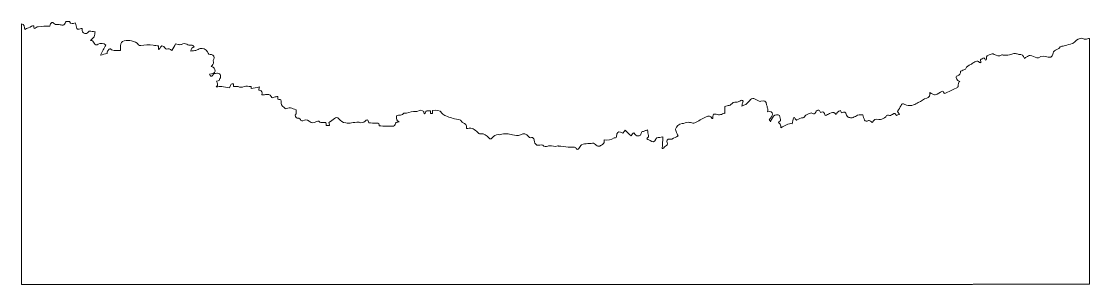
# Model space of a CAD drawing. Header units: inches. Extents: x -17.8 to 28.8, y -18.5 to -7.
import ezdxf

# ---------------------------------------------------------------- set-up
doc = ezdxf.new("R2010")
doc.units = ezdxf.units.IN
doc.header["$MEASUREMENT"] = 0
doc.layers.add('Layer 1', color=7, linetype='Continuous')

# ---------------------------------------------------------------- blocks, each defined once
blk = doc.blocks.new('block 2')
at = {"layer": 'Layer 1', "lineweight": 0}
blk.add_open_spline([(28.75, -7.773), (28.75, -11.343), (28.75, -14.913), (28.75, -18.482), (27.062, -18.482), (25.374, -18.482), (23.686, -18.483), (23.66, -18.483), (23.633, -18.494), (23.607, -18.5), (9.821, -18.5), (-3.964, -18.5), (-17.75, -18.5), (-17.75, -14.713), (-17.75, -10.926), (-17.75, -7.139), (-17.593, -7.153), (-17.642, -7.3), (-17.598, -7.385), (-17.506, -7.32), (-17.381, -7.332), (-17.306, -7.238), (-17.292, -7.22), (-17.243, -7.231), (-17.211, -7.228), (-17.204, -7.274), (-17.199, -7.309), (-17.193, -7.35), (-17.128, -7.317), (-17.076, -7.272), (-17.02, -7.266), (-16.851, -7.249), (-16.68, -7.248), (-16.513, -7.24), (-16.499, -7.198), (-16.49, -7.171), (-16.481, -7.145), (-16.459, -7.081), (-16.396, -7.059), (-16.35, -7.108), (-16.293, -7.169), (-16.228, -7.177), (-16.153, -7.176), (-16.096, -7.175), (-16.037, -7.181), (-15.982, -7.193), (-15.91, -7.208), (-15.868, -7.188), (-15.846, -7.116), (-15.837, -7.086), (-15.812, -7.061), (-15.795, -7.033), (-15.748, -7.033), (-15.701, -7.033), (-15.654, -7.033), (-15.607, -7.185), (-15.494, -7.123), (-15.404, -7.099), (-15.379, -7.193), (-15.36, -7.273), (-15.333, -7.351), (-15.328, -7.366), (-15.288, -7.377), (-15.266, -7.375), (-15.217, -7.37), (-15.168, -7.355), (-15.104, -7.341), (-15.133, -7.468), (-15.067, -7.538), (-14.982, -7.567), (-14.881, -7.603), (-14.845, -7.483), (-14.796, -7.454), (-14.7, -7.465), (-14.625, -7.474), (-14.543, -7.484), (-14.556, -7.557), (-14.552, -7.638), (-14.584, -7.701), (-14.615, -7.761), (-14.682, -7.803), (-14.742, -7.862), (-14.632, -7.844), (-14.629, -7.939), (-14.588, -7.989), (-14.533, -8.057), (-14.475, -8.076), (-14.406, -8.03), (-14.316, -7.97), (-14.154, -7.986), (-14.066, -8.065), (-14.144, -8.208), (-14.222, -8.351), (-14.307, -8.505), (-14.209, -8.48), (-14.116, -8.456), (-14.016, -8.43), (-14.016, -8.411), (-14.023, -8.384), (-14.014, -8.366), (-13.991, -8.323), (-13.966, -8.278), (-13.931, -8.246), (-13.887, -8.206), (-13.856, -8.25), (-13.82, -8.275), (-13.792, -8.294), (-13.751, -8.299), (-13.715, -8.301), (-13.623, -8.304), (-13.531, -8.302), (-13.434, -8.302), (-13.434, -8.239), (-13.434, -8.169), (-13.434, -8.099), (-13.434, -7.978), (-13.393, -7.904), (-13.273, -7.882), (-13.167, -7.863), (-13.048, -7.856), (-12.949, -7.886), (-12.843, -7.919), (-12.712, -7.929), (-12.648, -8.053), (-12.636, -8.076), (-12.581, -8.093), (-12.551, -8.088), (-12.372, -8.059), (-12.194, -8.052), (-12.015, -8.073), (-11.936, -8.083), (-11.858, -8.095), (-11.783, -8.105), (-11.78, -8.169), (-11.777, -8.217), (-11.774, -8.264), (-11.736, -8.231), (-11.717, -8.194), (-11.697, -8.158), (-11.666, -8.101), (-11.603, -8.087), (-11.555, -8.131), (-11.532, -8.151), (-11.517, -8.181), (-11.495, -8.204), (-11.477, -8.221), (-11.444, -8.251), (-11.435, -8.246), (-11.348, -8.195), (-11.279, -8.239), (-11.197, -8.302), (-11.142, -8.205), (-11.092, -8.119), (-11.034, -8.017), (-11.011, -8.023), (-10.965, -8.04), (-10.917, -8.044), (-10.873, -8.049), (-10.82, -8.055), (-10.786, -8.035), (-10.702, -7.985), (-10.631, -7.989), (-10.546, -8.034), (-10.495, -8.062), (-10.425, -8.074), (-10.367, -8.067), (-10.293, -8.059), (-10.257, -8.088), (-10.225, -8.153), (-10.326, -8.163), (-10.354, -8.231), (-10.369, -8.328), (-10.292, -8.317), (-10.219, -8.315), (-10.151, -8.296), (-10.086, -8.278), (-10.027, -8.238), (-9.962, -8.216), (-9.862, -8.181), (-9.7, -8.256), (-9.649, -8.358), (-9.611, -8.434), (-9.581, -8.502), (-9.469, -8.482), (-9.399, -8.47), (-9.332, -8.625), (-9.373, -8.687), (-9.396, -8.722), (-9.415, -8.75), (-9.389, -8.799), (-9.376, -8.823), (-9.403, -8.872), (-9.419, -8.907), (-9.433, -8.937), (-9.457, -8.963), (-9.482, -8.999), (-9.366, -9.023), (-9.307, -9.103), (-9.32, -9.197), (-9.336, -9.304), (-9.443, -9.321), (-9.567, -9.327), (-9.541, -9.371), (-9.531, -9.412), (-9.506, -9.424), (-9.488, -9.433), (-9.434, -9.409), (-9.426, -9.388), (-9.391, -9.303), (-9.313, -9.3), (-9.247, -9.294), (-9.198, -9.29), (-9.137, -9.313), (-9.098, -9.344), (-9.074, -9.364), (-9.071, -9.424), (-9.079, -9.463), (-9.087, -9.507), (-9.117, -9.547), (-9.145, -9.604), (-9.164, -9.61), (-9.204, -9.622), (-9.252, -9.636), (-9.211, -9.722), (-9.167, -9.805), (-9.268, -9.884), (-9.178, -9.885), (-9.102, -9.866), (-9.029, -9.872), (-8.917, -9.882), (-8.807, -9.909), (-8.696, -9.929), (-8.612, -9.741), (-8.612, -9.741), (-8.52, -9.759), (-8.52, -9.792), (-8.52, -9.826), (-8.52, -9.87), (-8.447, -9.87), (-8.374, -9.851), (-8.316, -9.874), (-8.225, -9.909), (-8.152, -9.907), (-8.057, -9.876), (-7.965, -9.846), (-7.855, -9.87), (-7.75, -9.87), (-7.747, -9.902), (-7.744, -9.928), (-7.741, -9.96), (-7.626, -9.937), (-7.514, -9.915), (-7.381, -9.888), (-7.399, -9.941), (-7.412, -9.964), (-7.415, -9.989), (-7.416, -10.004), (-7.408, -10.033), (-7.397, -10.037), (-7.261, -10.084), (-7.26, -10.083), (-7.289, -10.227), (-7.231, -10.227), (-7.175, -10.235), (-7.122, -10.225), (-7.003, -10.203), (-6.919, -10.22), (-6.883, -10.303), (-6.847, -10.389), (-6.801, -10.362), (-6.741, -10.338), (-6.694, -10.319), (-6.641, -10.315), (-6.582, -10.302), (-6.585, -10.359), (-6.586, -10.394), (-6.588, -10.429), (-6.532, -10.444), (-6.435, -10.401), (-6.445, -10.506), (-6.458, -10.632), (-6.424, -10.723), (-6.312, -10.783), (-6.261, -10.852), (-6.208, -10.846), (-6.145, -10.816), (-6.112, -10.8), (-6.068, -10.791), (-6.034, -10.8), (-5.955, -10.819), (-5.88, -10.851), (-5.793, -10.882), (-5.809, -10.948), (-5.754, -11.041), (-5.831, -11.12), (-5.806, -11.188), (-5.783, -11.267), (-5.674, -11.245), (-5.663, -11.243), (-5.645, -11.268), (-5.631, -11.281), (-5.591, -11.316), (-5.576, -11.405), (-5.499, -11.363), (-5.403, -11.312), (-5.319, -11.309), (-5.227, -11.376), (-5.087, -11.478), (-5.044, -11.477), (-4.904, -11.391), (-4.879, -11.375), (-4.819, -11.371), (-4.806, -11.387), (-4.751, -11.452), (-4.683, -11.436), (-4.616, -11.437), (-4.576, -11.438), (-4.536, -11.437), (-4.492, -11.437), (-4.488, -11.488), (-4.485, -11.53), (-4.482, -11.575), (-4.431, -11.575), (-4.384, -11.575), (-4.337, -11.575), (-4.346, -11.52), (-4.355, -11.467), (-4.361, -11.435), (-4.271, -11.371), (-4.192, -11.318), (-4.117, -11.258), (-4.058, -11.211), (-3.983, -11.215), (-3.936, -11.272), (-3.855, -11.37), (-3.766, -11.448), (-3.627, -11.458), (-3.543, -11.464), (-3.467, -11.49), (-3.377, -11.459), (-3.284, -11.428), (-3.179, -11.432), (-3.079, -11.422), (-3.069, -11.42), (-3.057, -11.425), (-3.048, -11.43), (-2.97, -11.469), (-2.847, -11.447), (-2.79, -11.382), (-2.707, -11.288), (-2.692, -11.291), (-2.642, -11.412), (-2.636, -11.424), (-2.634, -11.438), (-2.631, -11.447), (-2.516, -11.456), (-2.406, -11.473), (-2.296, -11.47), (-2.204, -11.467), (-2.164, -11.493), (-2.178, -11.587), (-1.96, -11.596), (-1.753, -11.598), (-1.546, -11.592), (-1.522, -11.592), (-1.481, -11.549), (-1.478, -11.523), (-1.469, -11.445), (-1.431, -11.417), (-1.358, -11.419), (-1.344, -11.419), (-1.33, -11.41), (-1.308, -11.403), (-1.425, -11.349), (-1.435, -11.323), (-1.415, -11.142), (-1.31, -11.106), (-1.177, -11.145), (-1.095, -11.036), (-0.934, -11.068), (-0.819, -10.959), (-0.683, -10.953), (-0.619, -10.95), (-0.542, -10.968), (-0.494, -10.939), (-0.393, -10.879), (-0.313, -10.908), (-0.227, -10.958), (-0.225, -10.987), (-0.223, -11.015), (-0.221, -11.044), (-0.214, -11.049), (-0.206, -11.054), (-0.199, -11.059), (-0.184, -11.041), (-0.157, -11.024), (-0.156, -11.005), (-0.151, -10.941), (-0.121, -10.92), (-0.06, -10.926), (-0.023, -10.929), (0.014, -10.926), (0.053, -10.926), (0.056, -10.973), (0.059, -11.01), (0.063, -11.052), (0.094, -11.048), (0.119, -11.046), (0.143, -11.043), (0.145, -10.996), (0.147, -10.956), (0.149, -10.912), (0.309, -10.907), (0.466, -10.874), (0.569, -11.046), (0.6, -11.097), (0.674, -11.127), (0.733, -11.154), (0.813, -11.189), (0.898, -11.213), (0.98, -11.241), (1.02, -11.255), (1.06, -11.27), (1.101, -11.278), (1.224, -11.302), (1.366, -11.278), (1.434, -11.426), (1.436, -11.432), (1.448, -11.436), (1.456, -11.438), (1.579, -11.479), (1.651, -11.554), (1.624, -11.693), (1.64, -11.697), (1.648, -11.7), (1.656, -11.701), (1.665, -11.702), (1.675, -11.704), (1.682, -11.701), (1.867, -11.633), (1.986, -11.759), (2.099, -11.861), (2.144, -11.903), (2.173, -11.941), (2.234, -11.93), (2.398, -11.898), (2.494, -12.013), (2.595, -12.104), (2.67, -12.171), (2.666, -12.177), (2.739, -12.1), (2.813, -12.022), (2.895, -11.951), (3.017, -11.965), (3.045, -11.968), (3.079, -11.974), (3.104, -11.963), (3.283, -11.885), (3.458, -11.949), (3.634, -11.974), (3.746, -11.99), (3.859, -12.032), (3.974, -11.972), (4.112, -11.898), (4.226, -11.929), (4.33, -12.052), (4.35, -12.076), (4.399, -12.108), (4.414, -12.1), (4.482, -12.06), (4.525, -12.107), (4.55, -12.145), (4.578, -12.188), (4.58, -12.248), (4.593, -12.3), (4.595, -12.312), (4.595, -12.325), (4.601, -12.335), (4.657, -12.423), (4.716, -12.441), (4.825, -12.42), (4.864, -12.413), (4.925, -12.409), (4.945, -12.431), (5.013, -12.509), (5.081, -12.501), (5.162, -12.463), (5.182, -12.453), (5.209, -12.462), (5.232, -12.458), (5.353, -12.44), (5.474, -12.51), (5.596, -12.46), (5.606, -12.456), (5.619, -12.46), (5.631, -12.462), (5.771, -12.478), (5.911, -12.498), (6.051, -12.51), (6.13, -12.517), (6.21, -12.506), (6.289, -12.514), (6.329, -12.518), (6.384, -12.536), (6.403, -12.566), (6.446, -12.637), (6.472, -12.624), (6.511, -12.567), (6.55, -12.511), (6.583, -12.436), (6.638, -12.41), (6.717, -12.372), (6.814, -12.368), (6.905, -12.355), (6.954, -12.348), (7.008, -12.364), (7.055, -12.35), (7.13, -12.328), (7.186, -12.344), (7.244, -12.394), (7.284, -12.429), (7.336, -12.478), (7.381, -12.475), (7.439, -12.472), (7.493, -12.422), (7.55, -12.395), (7.63, -12.357), (7.61, -12.282), (7.621, -12.195), (7.783, -12.243), (7.922, -12.18), (8.058, -12.108), (8.145, -12.116), (8.159, -12.074), (8.161, -12.018), (8.162, -11.987), (8.163, -11.953), (8.175, -11.925), (8.214, -11.828), (8.276, -11.814), (8.432, -11.896), (8.463, -11.861), (8.495, -11.825), (8.537, -11.776), (8.624, -11.861), (8.708, -11.943), (8.788, -12.021), (8.804, -11.998), (8.826, -11.968), (8.848, -11.938), (8.887, -11.884), (8.92, -11.859), (8.96, -11.943), (8.996, -12.018), (9.079, -12.03), (9.148, -12.022), (9.181, -12.018), (9.225, -11.957), (9.23, -11.917), (9.238, -11.847), (9.275, -11.831), (9.332, -11.824), (9.35, -11.821), (9.368, -11.811), (9.387, -11.804), (9.426, -11.79), (9.466, -11.777), (9.51, -11.762), (9.515, -11.819), (9.514, -11.854), (9.521, -11.888), (9.539, -11.967), (9.597, -12.047), (9.497, -12.115), (9.485, -12.123), (9.485, -12.149), (9.482, -12.156), (9.535, -12.18), (9.584, -12.192), (9.623, -12.221), (9.732, -12.301), (9.818, -12.298), (9.869, -12.169), (9.878, -12.147), (9.891, -12.113), (9.908, -12.11), (9.991, -12.092), (10.075, -12.083), (10.172, -12.069), (10.164, -12.238), (10.157, -12.399), (10.149, -12.56), (10.158, -12.566), (10.167, -12.571), (10.176, -12.577), (10.226, -12.529), (10.27, -12.471), (10.328, -12.435), (10.383, -12.402), (10.382, -12.374), (10.36, -12.324), (10.315, -12.225), (10.363, -12.157), (10.47, -12.159), (10.504, -12.16), (10.541, -12.169), (10.57, -12.157), (10.659, -12.119), (10.744, -12.073), (10.839, -12.026), (10.827, -12), (10.808, -11.966), (10.794, -11.929), (10.769, -11.865), (10.723, -11.796), (10.73, -11.734), (10.745, -11.6), (10.872, -11.508), (11.008, -11.488), (11.101, -11.475), (11.191, -11.445), (11.292, -11.42), (11.345, -11.434), (11.413, -11.457), (11.483, -11.471), (11.509, -11.476), (11.543, -11.467), (11.567, -11.454), (11.721, -11.373), (11.87, -11.283), (12.027, -11.208), (12.197, -11.126), (12.244, -11.14), (12.321, -11.265), (12.322, -11.267), (12.331, -11.265), (12.348, -11.265), (12.349, -11.239), (12.351, -11.212), (12.352, -11.184), (12.353, -11.069), (12.373, -11.058), (12.49, -11.082), (12.555, -11.096), (12.624, -11.106), (12.688, -11.097), (12.744, -11.089), (12.795, -11.051), (12.849, -11.027), (12.858, -11.032), (12.868, -11.037), (12.877, -11.042), (12.877, -10.943), (12.877, -10.843), (12.877, -10.735), (12.901, -10.73), (12.938, -10.724), (12.973, -10.714), (13.027, -10.699), (13.096, -10.696), (13.13, -10.661), (13.202, -10.585), (13.269, -10.523), (13.383, -10.555), (13.401, -10.56), (13.425, -10.546), (13.444, -10.538), (13.496, -10.516), (13.547, -10.489), (13.601, -10.472), (13.618, -10.466), (13.65, -10.476), (13.661, -10.49), (13.67, -10.5), (13.658, -10.529), (13.652, -10.55), (13.639, -10.602), (13.625, -10.654), (13.605, -10.728), (13.655, -10.702), (13.677, -10.687), (13.7, -10.681), (13.818, -10.653), (13.891, -10.57), (13.952, -10.476), (13.983, -10.429), (14.087, -10.369), (14.129, -10.39), (14.211, -10.429), (14.288, -10.477), (14.369, -10.516), (14.39, -10.526), (14.423, -10.525), (14.444, -10.516), (14.586, -10.449), (14.684, -10.509), (14.686, -10.664), (14.687, -10.687), (14.706, -10.71), (14.712, -10.734), (14.724, -10.783), (14.735, -10.833), (14.741, -10.884), (14.743, -10.906), (14.733, -10.931), (14.726, -10.968), (14.848, -10.935), (14.943, -10.986), (14.948, -11.082), (14.951, -11.152), (14.869, -11.226), (14.825, -11.298), (14.815, -11.296), (14.806, -11.293), (14.797, -11.29), (14.813, -11.323), (14.829, -11.356), (14.855, -11.409), (14.894, -11.334), (14.921, -11.281), (14.948, -11.228), (14.998, -11.133), (15.082, -11.088), (15.188, -11.104), (15.211, -11.107), (15.249, -11.12), (15.253, -11.136), (15.273, -11.213), (15.284, -11.292), (15.298, -11.369), (15.252, -11.394), (15.17, -11.414), (15.233, -11.464), (15.299, -11.517), (15.316, -11.574), (15.314, -11.667), (15.481, -11.57), (15.632, -11.473), (15.806, -11.49), (15.824, -11.397), (15.839, -11.318), (15.854, -11.24), (15.868, -11.235), (15.883, -11.23), (15.898, -11.225), (15.924, -11.261), (15.95, -11.297), (15.975, -11.331), (15.988, -11.33), (15.997, -11.331), (16.005, -11.328), (16.096, -11.298), (16.165, -11.204), (16.28, -11.239), (16.291, -11.243), (16.315, -11.205), (16.333, -11.186), (16.355, -11.164), (16.375, -11.135), (16.402, -11.121), (16.479, -11.081), (16.559, -11.049), (16.624, -11.019), (16.671, -11.036), (16.715, -11.063), (16.76, -11.062), (16.783, -11.062), (16.811, -11.016), (16.826, -10.985), (16.857, -10.925), (16.908, -10.884), (16.969, -10.898), (16.999, -10.905), (17.017, -10.967), (17.041, -11.005), (17.156, -10.947), (17.207, -10.977), (17.242, -11.137), (17.307, -11.107), (17.377, -11.086), (17.433, -11.045), (17.513, -10.988), (17.597, -10.981), (17.669, -11.044), (17.684, -11.057), (17.7, -11.07), (17.719, -11.086), (17.742, -11.049), (17.755, -11.014), (17.779, -10.992), (17.816, -10.96), (17.86, -10.937), (17.901, -10.91), (17.917, -10.944), (17.933, -10.978), (17.949, -11.012), (18.078, -10.949), (18.13, -10.977), (18.167, -11.124), (18.174, -11.154), (18.209, -11.185), (18.239, -11.2), (18.281, -11.222), (18.33, -11.234), (18.378, -11.241), (18.403, -11.244), (18.434, -11.233), (18.458, -11.221), (18.523, -11.19), (18.584, -11.15), (18.65, -11.122), (18.688, -11.106), (18.734, -11.105), (18.777, -11.103), (18.811, -11.1), (18.869, -11.095), (18.875, -11.109), (18.905, -11.176), (18.921, -11.249), (18.947, -11.341), (18.981, -11.372), (19.043, -11.402), (19.122, -11.353), (19.138, -11.343), (19.18, -11.367), (19.207, -11.382), (19.237, -11.398), (19.263, -11.422), (19.291, -11.443), (19.401, -11.272), (19.375, -11.282), (19.579, -11.311), (19.619, -11.317), (19.672, -11.315), (19.703, -11.293), (19.775, -11.243), (19.888, -11.242), (19.915, -11.13), (19.917, -11.121), (19.967, -11.114), (19.988, -11.122), (20.057, -11.149), (20.11, -11.119), (20.164, -11.085), (20.256, -11.025), (20.284, -11.032), (20.341, -11.133), (20.385, -11.116), (20.43, -11.098), (20.471, -11.083), (20.435, -11.029), (20.408, -10.988), (20.39, -10.962), (20.447, -10.863), (20.497, -10.778), (20.543, -10.691), (20.565, -10.648), (20.588, -10.612), (20.642, -10.628), (20.687, -10.641), (20.731, -10.662), (20.776, -10.679), (20.882, -10.719), (20.987, -10.704), (21.089, -10.669), (21.159, -10.644), (21.226, -10.603), (21.29, -10.573), (21.416, -10.512), (21.52, -10.411), (21.664, -10.377), (21.76, -10.354), (21.818, -10.268), (21.787, -10.135), (21.836, -10.161), (21.864, -10.179), (21.895, -10.191), (21.94, -10.209), (21.996, -10.248), (22.029, -10.234), (22.138, -10.19), (22.239, -10.126), (22.343, -10.069), (22.36, -10.083), (22.391, -10.096), (22.396, -10.115), (22.415, -10.191), (22.461, -10.172), (22.506, -10.151), (22.67, -10.071), (22.834, -9.991), (22.996, -9.908), (23.01, -9.901), (23.025, -9.879), (23.024, -9.864), (23.021, -9.77), (23.03, -9.683), (23.101, -9.647), (23.069, -9.631), (23.027, -9.618), (22.994, -9.592), (22.974, -9.576), (22.969, -9.542), (22.955, -9.517), (22.925, -9.464), (22.93, -9.424), (22.993, -9.401), (23.085, -9.368), (23.145, -9.31), (23.133, -9.203), (23.198, -9.176), (23.26, -9.151), (23.32, -9.123), (23.335, -9.117), (23.352, -9.107), (23.358, -9.093), (23.402, -9.001), (23.478, -8.952), (23.57, -8.915), (23.623, -8.895), (23.664, -8.847), (23.715, -8.821), (23.768, -8.794), (23.826, -8.773), (23.883, -8.764), (23.904, -8.761), (23.93, -8.804), (23.957, -8.822), (23.972, -8.832), (23.993, -8.834), (24.011, -8.84), (24.013, -8.822), (24.023, -8.8), (24.015, -8.788), (23.972, -8.719), (24.003, -8.684), (24.068, -8.66), (24.1, -8.649), (24.13, -8.632), (24.164, -8.616), (24.183, -8.656), (24.199, -8.69), (24.218, -8.728), (24.27, -8.701), (24.278, -8.673), (24.257, -8.622), (24.248, -8.6), (24.269, -8.553), (24.292, -8.535), (24.326, -8.508), (24.374, -8.5), (24.414, -8.478), (24.476, -8.444), (24.53, -8.439), (24.601, -8.47), (24.703, -8.513), (24.811, -8.591), (24.93, -8.498), (24.942, -8.489), (24.969, -8.5), (24.99, -8.5), (25.078, -8.498), (25.169, -8.505), (25.256, -8.493), (25.325, -8.483), (25.389, -8.441), (25.457, -8.429), (25.502, -8.422), (25.552, -8.444), (25.599, -8.455), (25.623, -8.46), (25.648, -8.48), (25.67, -8.476), (25.799, -8.457), (25.868, -8.526), (25.911, -8.645), (25.95, -8.62), (25.982, -8.597), (26.017, -8.579), (26.063, -8.555), (26.115, -8.511), (26.156, -8.519), (26.258, -8.539), (26.353, -8.586), (26.453, -8.618), (26.476, -8.626), (26.513, -8.63), (26.529, -8.617), (26.661, -8.515), (26.796, -8.551), (26.938, -8.591), (26.984, -8.604), (27.055, -8.598), (27.089, -8.569), (27.129, -8.535), (27.15, -8.47), (27.163, -8.414), (27.183, -8.328), (27.237, -8.288), (27.315, -8.261), (27.36, -8.246), (27.415, -8.225), (27.438, -8.189), (27.478, -8.126), (27.523, -8.101), (27.595, -8.107), (27.622, -8.109), (27.651, -8.096), (27.679, -8.089), (27.783, -8.06), (27.886, -8.032), (27.99, -8.002), (28.004, -7.998), (28.018, -7.987), (28.031, -7.979), (28.135, -7.913), (28.199, -7.791), (28.344, -7.776), (28.388, -7.771), (28.417, -7.758), (28.459, -7.785), (28.492, -7.805), (28.538, -7.815), (28.577, -7.812), (28.635, -7.807), (28.692, -7.787), (28.75, -7.773)], degree=3, knots=[0, 0, 0, 0, 1, 1, 1, 2, 2, 2, 3, 3, 3, 4, 4, 4, 5, 5, 5, 6, 6, 6, 7, 7, 7, 8, 8, 8, 9, 9, 9, 10, 10, 10, 11, 11, 11, 12, 12, 12, 13, 13, 13, 14, 14, 14, 15, 15, 15, 16, 16, 16, 17, 17, 17, 18, 18, 18, 19, 19, 19, 20, 20, 20, 21, 21, 21, 22, 22, 22, 23, 23, 23, 24, 24, 24, 25, 25, 25, 26, 26, 26, 27, 27, 27, 28, 28, 28, 29, 29, 29, 30, 30, 30, 31, 31, 31, 32, 32, 32, 33, 33, 33, 34, 34, 34, 35, 35, 35, 36, 36, 36, 37, 37, 37, 38, 38, 38, 39, 39, 39, 40, 40, 40, 41, 41, 41, 42, 42, 42, 43, 43, 43, 44, 44, 44, 45, 45, 45, 46, 46, 46, 47, 47, 47, 48, 48, 48, 49, 49, 49, 50, 50, 50, 51, 51, 51, 52, 52, 52, 53, 53, 53, 54, 54, 54, 55, 55, 55, 56, 56, 56, 57, 57, 57, 58, 58, 58, 59, 59, 59, 60, 60, 60, 61, 61, 61, 62, 62, 62, 63, 63, 63, 64, 64, 64, 65, 65, 65, 66, 66, 66, 67, 67, 67, 68, 68, 68, 69, 69, 69, 70, 70, 70, 71, 71, 71, 72, 72, 72, 73, 73, 73, 74, 74, 74, 75, 75, 75, 76, 76, 76, 77, 77, 77, 78, 78, 78, 79, 79, 79, 80, 80, 80, 81, 81, 81, 82, 82, 82, 83, 83, 83, 84, 84, 84, 85, 85, 85, 86, 86, 86, 87, 87, 87, 88, 88, 88, 89, 89, 89, 90, 90, 90, 91, 91, 91, 92, 92, 92, 93, 93, 93, 94, 94, 94, 95, 95, 95, 96, 96, 96, 97, 97, 97, 98, 98, 98, 99, 99, 99, 100, 100, 100, 101, 101, 101, 102, 102, 102, 103, 103, 103, 104, 104, 104, 105, 105, 105, 106, 106, 106, 107, 107, 107, 108, 108, 108, 109, 109, 109, 110, 110, 110, 111, 111, 111, 112, 112, 112, 113, 113, 113, 114, 114, 114, 115, 115, 115, 116, 116, 116, 117, 117, 117, 118, 118, 118, 119, 119, 119, 120, 120, 120, 121, 121, 121, 122, 122, 122, 123, 123, 123, 124, 124, 124, 125, 125, 125, 126, 126, 126, 127, 127, 127, 128, 128, 128, 129, 129, 129, 130, 130, 130, 131, 131, 131, 132, 132, 132, 133, 133, 133, 134, 134, 134, 135, 135, 135, 136, 136, 136, 137, 137, 137, 138, 138, 138, 139, 139, 139, 140, 140, 140, 141, 141, 141, 142, 142, 142, 143, 143, 143, 144, 144, 144, 145, 145, 145, 146, 146, 146, 147, 147, 147, 148, 148, 148, 149, 149, 149, 150, 150, 150, 151, 151, 151, 152, 152, 152, 153, 153, 153, 154, 154, 154, 155, 155, 155, 156, 156, 156, 157, 157, 157, 158, 158, 158, 159, 159, 159, 160, 160, 160, 161, 161, 161, 162, 162, 162, 163, 163, 163, 164, 164, 164, 165, 165, 165, 166, 166, 166, 167, 167, 167, 168, 168, 168, 169, 169, 169, 170, 170, 170, 171, 171, 171, 172, 172, 172, 173, 173, 173, 174, 174, 174, 175, 175, 175, 176, 176, 176, 177, 177, 177, 178, 178, 178, 179, 179, 179, 180, 180, 180, 181, 181, 181, 182, 182, 182, 183, 183, 183, 184, 184, 184, 185, 185, 185, 186, 186, 186, 187, 187, 187, 188, 188, 188, 189, 189, 189, 190, 190, 190, 191, 191, 191, 192, 192, 192, 193, 193, 193, 194, 194, 194, 195, 195, 195, 196, 196, 196, 197, 197, 197, 198, 198, 198, 199, 199, 199, 200, 200, 200, 201, 201, 201, 202, 202, 202, 203, 203, 203, 204, 204, 204, 205, 205, 205, 206, 206, 206, 207, 207, 207, 208, 208, 208, 209, 209, 209, 210, 210, 210, 211, 211, 211, 212, 212, 212, 213, 213, 213, 214, 214, 214, 215, 215, 215, 216, 216, 216, 217, 217, 217, 218, 218, 218, 219, 219, 219, 220, 220, 220, 221, 221, 221, 222, 222, 222, 223, 223, 223, 224, 224, 224, 225, 225, 225, 226, 226, 226, 227, 227, 227, 228, 228, 228, 229, 229, 229, 230, 230, 230, 231, 231, 231, 232, 232, 232, 233, 233, 233, 234, 234, 234, 235, 235, 235, 236, 236, 236, 237, 237, 237, 238, 238, 238, 239, 239, 239, 240, 240, 240, 241, 241, 241, 242, 242, 242, 243, 243, 243, 244, 244, 244, 245, 245, 245, 246, 246, 246, 247, 247, 247, 248, 248, 248, 249, 249, 249, 250, 250, 250, 251, 251, 251, 252, 252, 252, 253, 253, 253, 254, 254, 254, 255, 255, 255, 256, 256, 256, 257, 257, 257, 258, 258, 258, 259, 259, 259, 260, 260, 260, 261, 261, 261, 262, 262, 262, 263, 263, 263, 264, 264, 264, 265, 265, 265, 266, 266, 266, 267, 267, 267, 268, 268, 268, 269, 269, 269, 270, 270, 270, 271, 271, 271, 272, 272, 272, 273, 273, 273, 274, 274, 274, 275, 275, 275, 276, 276, 276, 277, 277, 277, 278, 278, 278, 279, 279, 279, 280, 280, 280, 281, 281, 281, 282, 282, 282, 283, 283, 283, 284, 284, 284, 285, 285, 285, 286, 286, 286, 287, 287, 287, 288, 288, 288, 289, 289, 289, 290, 290, 290, 291, 291, 291, 292, 292, 292, 293, 293, 293, 294, 294, 294, 295, 295, 295, 296, 296, 296, 297, 297, 297, 298, 298, 298, 299, 299, 299, 300, 300, 300, 301, 301, 301, 302, 302, 302, 303, 303, 303, 304, 304, 304, 305, 305, 305, 306, 306, 306, 307, 307, 307, 308, 308, 308, 309, 309, 309, 310, 310, 310, 311, 311, 311, 312, 312, 312, 313, 313, 313, 314, 314, 314, 315, 315, 315, 316, 316, 316, 317, 317, 317, 318, 318, 318, 319, 319, 319, 320, 320, 320, 321, 321, 321, 322, 322, 322, 323, 323, 323, 324, 324, 324, 325, 325, 325, 326, 326, 326, 327, 327, 327, 328, 328, 328, 329, 329, 329, 330, 330, 330, 331, 331, 331, 332, 332, 332, 333, 333, 333, 334, 334, 334, 335, 335, 335, 336, 336, 336, 337, 337, 337, 338, 338, 338, 339, 339, 339, 340, 340, 340, 341, 341, 341, 342, 342, 342, 342], dxfattribs=at)

msp = doc.modelspace()

# ---------------------------------------------------------------- block references
at = {"layer": 'Layer 1'}
msp.add_blockref('block 2', (0, 0), dxfattribs=at)

doc.saveas('drawing.dxf')
